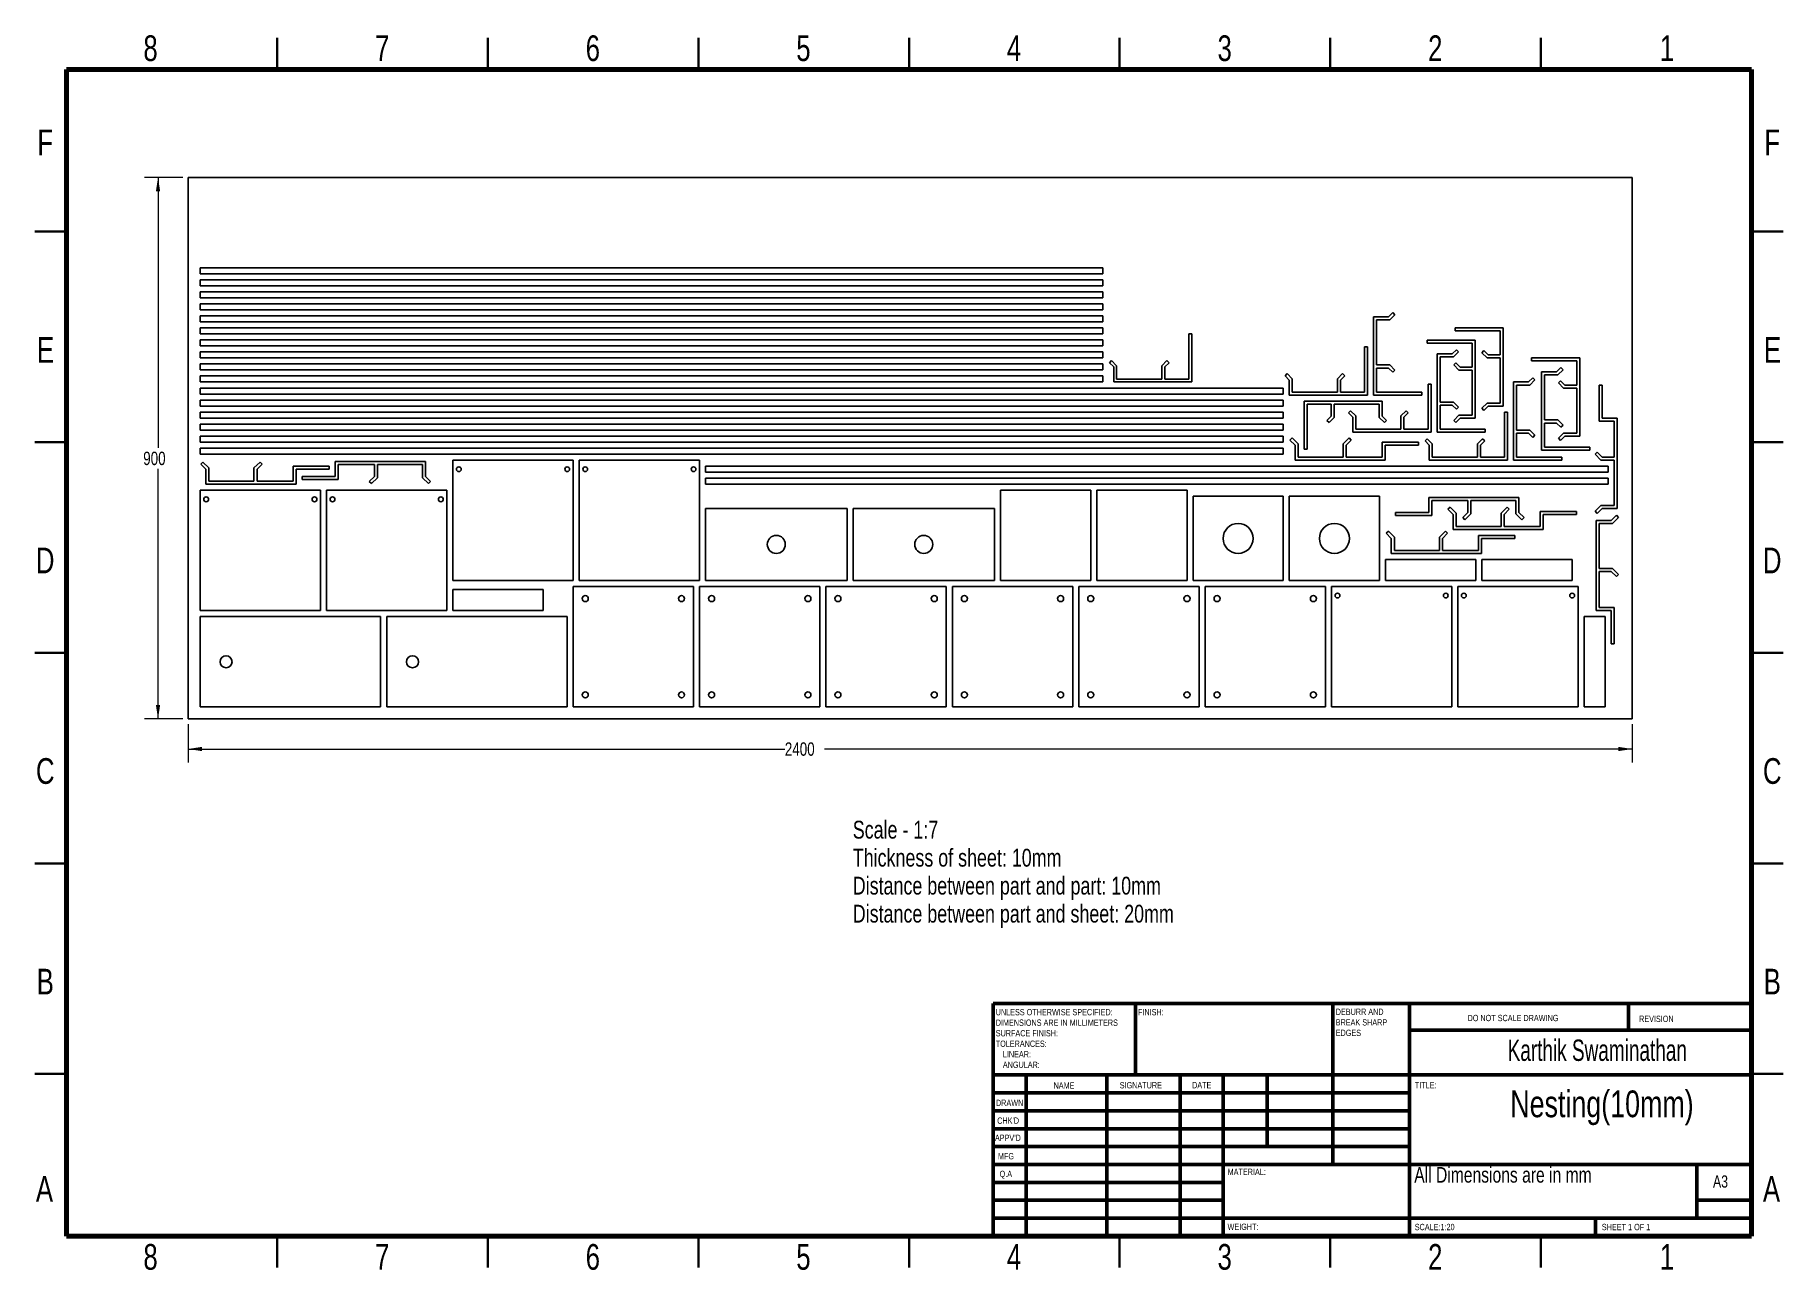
# Model space of a CAD drawing. Header units: millimetres. Extents: x 0.003 to 0.417, y 0.002 to 0.295.
import ezdxf

# ---------------------------------------------------------------- set-up
doc = ezdxf.new("R2010")
doc.units = ezdxf.units.MM
doc.styles.add('SLDTEXTSTYLE0', font='TXT', dxfattribs={"width": 0.75})
doc.styles.add('SLDTEXTSTYLE1', font='TXT', dxfattribs={"width": 0.686449})
doc.styles.add('SLDTEXTSTYLE2', font='TXT', dxfattribs={"width": 0.6875})
doc.styles.add('SLDTEXTSTYLE3', font='TXT', dxfattribs={"width": 0.663})
doc.dimstyles.new('SLDDIMSTYLE0', dxfattribs={"dimtxt": 0.003175, "dimasz": 0.003302, "dimexe": 0, "dimexo": 0.0625, "dimgap": 0.00079375, "dimtad": 0, "dimtih": 1, "dimtoh": 1, "dimlfac": 7, "dimrnd": 1e-09, "dimzin": 12, "dimdsep": 46, "dimtxsty": 'SLDTEXTSTYLE0', "dimsah": 1, "dimcen": 0.09, "dimadec": 0, "dimazin": 3, "dimtfac": 1, "dimtofl": 0, "dimtmove": 0, "dimatfit": 3, "dimfxl": 0, "dimfrac": 2, "dimtolj": 1, "dimtzin": 12, "dimarcsym": 0})

# ---------------------------------------------------------------- blocks, each defined once
blk = doc.blocks.new('SW_NOTE_0')
at = {"color": 0, "linetype": 'Continuous', "lineweight": 0, "char_height": 0.0015, "attachment_point": 1, "style": 'SLDTEXTSTYLE0'}
for s, insert in [('UNLESS OTHERWISE SPECIFIED:', (0, 0.00193)), ('SURFACE FINISH:', (0, -0.00307)), ('DIMENSIONS ARE IN MILLIMETERS', (0, -0.00057)), ('TOLERANCES:', (0, -0.00557)), ('LINEAR:', (0.00169, -0.00807)), ('ANGULAR:', (0.00169, -0.01057))]:
    blk.add_mtext(s, dxfattribs=dict(at, insert=insert))
blk = doc.blocks.new('SW_NOTE_0_1')
at = {"color": 0, "linetype": 'Continuous', "lineweight": 0, "char_height": 0.0015, "attachment_point": 1, "style": 'SLDTEXTSTYLE0'}
for s, insert in [('DEBURR AND', (0, 0.00193)), ('BREAK SHARP', (0, -0.00057)), ('EDGES', (0, -0.00307))]:
    blk.add_mtext(s, dxfattribs=dict(at, insert=insert))
blk = doc.blocks.new('_D')
at = {"color": 7, "linetype": 'Continuous', "lineweight": 0}
for p, q in [((0.03886, 0.13153), (0.03886, 0.12248)), ((0.38172, 0.13153), (0.38172, 0.12248)), ((0.03886, 0.12565), (0.18052, 0.12565)), ((0.38172, 0.12565), (0.18991, 0.12565))]:
    blk.add_line(p, q, dxfattribs=at)
at = {"color": 7, "linetype": 'Continuous', "lineweight": 18}
for points in [[(0.03886, 0.12565), (0.04216, 0.12515), (0.04216, 0.12616)], [(0.38172, 0.12565), (0.37841, 0.12616), (0.37841, 0.12515)]]:
    blk.add_solid(points, dxfattribs=at)
at = {"color": 7, "linetype": 'Continuous', "lineweight": 18, "insert": (0.18052, 0.12723), "char_height": 0.003175, "attachment_point": 1, "style": 'SLDTEXTSTYLE0'}
blk.add_mtext('2400', dxfattribs=at)
blk = doc.blocks.new('_D_1')
at = {"color": 7, "linetype": 'Continuous', "lineweight": 0}
for p, q in [((0.03759, 0.26137), (0.02854, 0.26137)), ((0.03172, 0.26137), (0.03172, 0.1972)), ((0.03172, 0.1328), (0.03172, 0.19216)), ((0.03759, 0.1328), (0.02854, 0.1328))]:
    blk.add_line(p, q, dxfattribs=at)
at = {"color": 7, "linetype": 'Continuous', "lineweight": 18}
for points in [[(0.03172, 0.26137), (0.03121, 0.25807), (0.03222, 0.25807)], [(0.03172, 0.1328), (0.03222, 0.1361), (0.03121, 0.1361)]]:
    blk.add_solid(points, dxfattribs=at)
at = {"color": 7, "linetype": 'Continuous', "lineweight": 18, "insert": (0.0282, 0.19625), "char_height": 0.003175, "attachment_point": 1, "style": 'SLDTEXTSTYLE0'}
blk.add_mtext('900', dxfattribs=at)
blk = doc.blocks.new('SW_NOTE_0_2')
at = {"color": 0, "linetype": 'Continuous', "lineweight": 0, "char_height": 0.0042333, "attachment_point": 1, "style": 'SLDTEXTSTYLE0'}
for s, insert in [('Scale - 1:7', (0, 0.00546)), ('Thickness of sheet: 10mm', (0, -0.00119)), ('Distance between part and part: 10mm', (0, -0.00783)), ('Distance between part and sheet: 20mm', (0, -0.01448))]:
    blk.add_mtext(s, dxfattribs=dict(at, insert=insert))

msp = doc.modelspace()

# ---------------------------------------------------------------- linework, layer by layer
at = {"color": 7, "linetype": 'Continuous', "lineweight": 35}
for p, q in [((0.06, 0.287), (0.06, 0.2945)), ((0.11, 0.287), (0.11, 0.2945)), ((0.16, 0.287), (0.16, 0.2945)), ((0.21, 0.2945), (0.21, 0.287)), ((0.21, 0.287), (0.21, 0.2945)), ((0.26, 0.287), (0.26, 0.2945)), ((0.31, 0.287), (0.31, 0.2945)), ((0.36, 0.287), (0.36, 0.2945)), ((0.01, 0.2485), (0.0025, 0.2485)), ((0.41, 0.2485), (0.4175, 0.2485)), ((0.01, 0.1985), (0.0025, 0.1985)), ((0.41, 0.1985), (0.4175, 0.1985)), ((0.0025, 0.1485), (0.01, 0.1485)), ((0.01, 0.1485), (0.0025, 0.1485)), ((0.4175, 0.1485), (0.41, 0.1485)), ((0.41, 0.1485), (0.4175, 0.1485)), ((0.01, 0.0985), (0.0025, 0.0985)), ((0.41, 0.0985), (0.4175, 0.0985)), ((0.01, 0.0485), (0.0025, 0.0485)), ((0.41, 0.0485), (0.4175, 0.0485)), ((0.06, 0.01), (0.06, 0.0025)), ((0.11, 0.01), (0.11, 0.0025)), ((0.16, 0.01), (0.16, 0.0025)), ((0.21, 0.0025), (0.21, 0.01)), ((0.21, 0.01), (0.21, 0.0025)), ((0.26, 0.01), (0.26, 0.0025)), ((0.31, 0.01), (0.31, 0.0025)), ((0.36, 0.01), (0.36, 0.0025))]:
    msp.add_line(p, q, dxfattribs=at)
at = {"color": 7, "linetype": 'Continuous', "lineweight": 70}
for p, q in [((0.01, 0.01), (0.01, 0.287)), ((0.01, 0.287), (0.41, 0.287)), ((0.41, 0.287), (0.41, 0.01)), ((0.41, 0.01), (0.01, 0.01))]:
    msp.add_line(p, q, dxfattribs=at)
at = {"color": 7, "linetype": 'Continuous'}
for p, q in [((0.03886, 0.1328), (0.03886, 0.26137)), ((0.03886, 0.26137), (0.38172, 0.26137)), ((0.38172, 0.1328), (0.38172, 0.26137)), ((0.03886, 0.1328), (0.38172, 0.1328))]:
    msp.add_line(p, q, dxfattribs=at)
at = {"color": 7, "linetype": 'Continuous', "lineweight": 25}
for p, q in [((0.04172, 0.23994), (0.256, 0.23994)), ((0.04172, 0.23851), (0.04172, 0.23994)), ((0.04172, 0.23851), (0.256, 0.23851)), ((0.04172, 0.23565), (0.04172, 0.23708)), ((0.04172, 0.23708), (0.256, 0.23708)), ((0.256, 0.23851), (0.256, 0.23994)), ((0.256, 0.23565), (0.256, 0.23708)), ((0.04172, 0.23565), (0.256, 0.23565)), ((0.04172, 0.2328), (0.04172, 0.23423)), ((0.04172, 0.23423), (0.256, 0.23423)), ((0.04172, 0.2328), (0.256, 0.2328)), ((0.256, 0.2328), (0.256, 0.23423)), ((0.04172, 0.23137), (0.256, 0.23137)), ((0.04172, 0.22994), (0.04172, 0.23137)), ((0.04172, 0.22994), (0.256, 0.22994)), ((0.04172, 0.22851), (0.256, 0.22851)), ((0.04172, 0.22708), (0.04172, 0.22851)), ((0.256, 0.22994), (0.256, 0.23137)), ((0.256, 0.22708), (0.256, 0.22851)), ((0.32029, 0.22827), (0.32029, 0.2097)), ((0.32386, 0.22827), (0.32029, 0.22827)), ((0.32487, 0.22928), (0.32386, 0.22827)), ((0.32415, 0.22755), (0.32537, 0.22877)), ((0.32537, 0.22877), (0.32487, 0.22928)), ((0.04172, 0.22708), (0.256, 0.22708)), ((0.04172, 0.22565), (0.256, 0.22565)), ((0.04172, 0.22423), (0.04172, 0.22565)), ((0.04172, 0.22423), (0.256, 0.22423)), ((0.256, 0.22423), (0.256, 0.22565)), ((0.27645, 0.22423), (0.27645, 0.21351)), ((0.27716, 0.22423), (0.27645, 0.22423)), ((0.27716, 0.2128), (0.27716, 0.22423)), ((0.321, 0.21684), (0.321, 0.22755)), ((0.321, 0.22755), (0.32415, 0.22755)), ((0.33966, 0.22565), (0.33966, 0.22494)), ((0.35109, 0.22565), (0.33966, 0.22565)), ((0.33966, 0.22494), (0.35037, 0.22494)), ((0.35037, 0.22494), (0.35037, 0.21923)), ((0.35109, 0.20708), (0.35109, 0.22565)), ((0.04172, 0.22137), (0.04172, 0.2228)), ((0.04172, 0.2228), (0.256, 0.2228)), ((0.04172, 0.22137), (0.256, 0.22137)), ((0.256, 0.22137), (0.256, 0.2228)), ((0.31886, 0.22112), (0.31814, 0.22112)), ((0.31814, 0.22112), (0.31814, 0.21041)), ((0.31886, 0.2097), (0.31886, 0.22112)), ((0.33299, 0.22276), (0.33299, 0.22205)), ((0.34442, 0.22276), (0.33299, 0.22276)), ((0.33299, 0.22205), (0.34371, 0.22205)), ((0.33994, 0.22047), (0.33893, 0.21946)), ((0.33923, 0.21875), (0.34045, 0.21997)), ((0.34045, 0.21997), (0.33994, 0.22047)), ((0.34371, 0.22205), (0.34371, 0.21633)), ((0.34442, 0.20419), (0.34442, 0.22276)), ((0.3465, 0.22024), (0.346, 0.21973)), ((0.34751, 0.21923), (0.3465, 0.22024)), ((0.04172, 0.21994), (0.256, 0.21994)), ((0.04172, 0.21851), (0.04172, 0.21994)), ((0.04172, 0.21851), (0.256, 0.21851)), ((0.04172, 0.21565), (0.04172, 0.21708)), ((0.04172, 0.21708), (0.256, 0.21708)), ((0.256, 0.21851), (0.256, 0.21994)), ((0.256, 0.21565), (0.256, 0.21708)), ((0.25808, 0.21788), (0.25758, 0.21738)), ((0.25758, 0.21738), (0.25859, 0.21637)), ((0.2593, 0.21666), (0.25808, 0.21788)), ((0.25859, 0.21637), (0.25859, 0.2128)), ((0.2593, 0.21351), (0.2593, 0.21666)), ((0.27124, 0.21788), (0.27002, 0.21666)), ((0.27002, 0.21666), (0.27002, 0.21351)), ((0.27073, 0.21637), (0.27174, 0.21738)), ((0.27073, 0.21351), (0.27073, 0.21637)), ((0.27174, 0.21738), (0.27124, 0.21788)), ((0.32415, 0.21684), (0.321, 0.21684)), ((0.321, 0.21612), (0.32386, 0.21612)), ((0.321, 0.21041), (0.321, 0.21612)), ((0.32386, 0.21612), (0.32487, 0.21511)), ((0.32537, 0.21562), (0.32415, 0.21684)), ((0.33536, 0.21946), (0.33536, 0.20089)), ((0.33893, 0.21946), (0.33536, 0.21946)), ((0.33607, 0.21875), (0.33923, 0.21875)), ((0.33607, 0.20803), (0.33607, 0.21875)), ((0.33984, 0.21734), (0.33934, 0.21684)), ((0.33934, 0.21684), (0.34056, 0.21562)), ((0.34085, 0.21633), (0.33984, 0.21734)), ((0.34371, 0.21633), (0.34085, 0.21633)), ((0.346, 0.21973), (0.34722, 0.21851)), ((0.34722, 0.21851), (0.35037, 0.21851)), ((0.35037, 0.21923), (0.34751, 0.21923)), ((0.35037, 0.21851), (0.35037, 0.2078)), ((0.35782, 0.21851), (0.35782, 0.21779)), ((0.36925, 0.21851), (0.35782, 0.21851)), ((0.35782, 0.21779), (0.36853, 0.21779)), ((0.36476, 0.21621), (0.36375, 0.2152)), ((0.36527, 0.21571), (0.36476, 0.21621)), ((0.36853, 0.21779), (0.36853, 0.21208)), ((0.36925, 0.19993), (0.36925, 0.21851)), ((0.04172, 0.21565), (0.256, 0.21565)), ((0.04172, 0.2128), (0.04172, 0.21423)), ((0.04172, 0.21423), (0.256, 0.21423)), ((0.04172, 0.2128), (0.256, 0.2128)), ((0.256, 0.2128), (0.256, 0.21423)), ((0.25859, 0.2128), (0.27716, 0.2128)), ((0.27002, 0.21351), (0.2593, 0.21351)), ((0.27645, 0.21351), (0.27073, 0.21351)), ((0.29978, 0.21478), (0.29928, 0.21428)), ((0.29928, 0.21428), (0.30029, 0.21327)), ((0.301, 0.21356), (0.29978, 0.21478)), ((0.30029, 0.21327), (0.30029, 0.2097)), ((0.301, 0.21041), (0.301, 0.21356)), ((0.31294, 0.21478), (0.31172, 0.21356)), ((0.31172, 0.21356), (0.31172, 0.21041)), ((0.31243, 0.21327), (0.31344, 0.21428)), ((0.31243, 0.21041), (0.31243, 0.21327)), ((0.31344, 0.21428), (0.31294, 0.21478)), ((0.32487, 0.21511), (0.32537, 0.21562)), ((0.33322, 0.21232), (0.33322, 0.2016)), ((0.33393, 0.21232), (0.33322, 0.21232)), ((0.33393, 0.20089), (0.33393, 0.21232)), ((0.34056, 0.21562), (0.34371, 0.21562)), ((0.34371, 0.21562), (0.34371, 0.2049)), ((0.35709, 0.2128), (0.35352, 0.2128)), ((0.35352, 0.2128), (0.35352, 0.19423)), ((0.35423, 0.20137), (0.35423, 0.21208)), ((0.35423, 0.21208), (0.35739, 0.21208)), ((0.3581, 0.21381), (0.35709, 0.2128)), ((0.35739, 0.21208), (0.35861, 0.2133)), ((0.35861, 0.2133), (0.3581, 0.21381)), ((0.36375, 0.2152), (0.36018, 0.2152)), ((0.36018, 0.2152), (0.36018, 0.19663)), ((0.3609, 0.21449), (0.36405, 0.21449)), ((0.3609, 0.20378), (0.3609, 0.21449)), ((0.36405, 0.21449), (0.36527, 0.21571)), ((0.36467, 0.21309), (0.36416, 0.21258)), ((0.36416, 0.21258), (0.36538, 0.21136)), ((0.36568, 0.21208), (0.36467, 0.21309)), ((0.36853, 0.21208), (0.36568, 0.21208)), ((0.37457, 0.21208), (0.37386, 0.21208)), ((0.37386, 0.21208), (0.37386, 0.20351)), ((0.37457, 0.20423), (0.37457, 0.21208)), ((0.29886, 0.21137), (0.04172, 0.21137)), ((0.04172, 0.21137), (0.04172, 0.20994)), ((0.29886, 0.20994), (0.04172, 0.20994)), ((0.29886, 0.20851), (0.04172, 0.20851)), ((0.04172, 0.20851), (0.04172, 0.20708)), ((0.29886, 0.21137), (0.29886, 0.20994)), ((0.29886, 0.20851), (0.29886, 0.20708)), ((0.30029, 0.2097), (0.31886, 0.2097)), ((0.31172, 0.21041), (0.301, 0.21041)), ((0.32236, 0.20827), (0.30379, 0.20827)), ((0.30379, 0.20827), (0.30379, 0.19684)), ((0.3045, 0.20755), (0.31022, 0.20755)), ((0.3045, 0.19684), (0.3045, 0.20755)), ((0.31022, 0.20755), (0.31022, 0.2047)), ((0.31093, 0.20755), (0.32165, 0.20755)), ((0.31093, 0.2044), (0.31093, 0.20755)), ((0.31814, 0.21041), (0.31243, 0.21041)), ((0.32029, 0.2097), (0.33172, 0.2097)), ((0.33172, 0.21041), (0.321, 0.21041)), ((0.32165, 0.20755), (0.32165, 0.2044)), ((0.32236, 0.2047), (0.32236, 0.20827)), ((0.33172, 0.2097), (0.33172, 0.21041)), ((0.33923, 0.20803), (0.33607, 0.20803)), ((0.34045, 0.20681), (0.33923, 0.20803)), ((0.34722, 0.2078), (0.346, 0.20658)), ((0.35037, 0.2078), (0.34722, 0.2078)), ((0.36538, 0.21136), (0.36853, 0.21136)), ((0.36853, 0.21136), (0.36853, 0.20065)), ((0.29886, 0.20708), (0.04172, 0.20708)), ((0.29886, 0.20565), (0.04172, 0.20565)), ((0.04172, 0.20565), (0.04172, 0.20423)), ((0.29886, 0.20423), (0.04172, 0.20423)), ((0.29886, 0.20565), (0.29886, 0.20423)), ((0.31022, 0.2047), (0.30921, 0.20368)), ((0.30921, 0.20368), (0.30971, 0.20318)), ((0.30971, 0.20318), (0.31093, 0.2044)), ((0.31485, 0.20598), (0.31435, 0.20547)), ((0.31435, 0.20547), (0.31536, 0.20446)), ((0.31607, 0.20476), (0.31485, 0.20598)), ((0.31536, 0.20446), (0.31536, 0.20089)), ((0.31607, 0.2016), (0.31607, 0.20476)), ((0.32165, 0.2044), (0.32287, 0.20318)), ((0.32337, 0.20368), (0.32236, 0.2047)), ((0.32287, 0.20318), (0.32337, 0.20368)), ((0.32801, 0.20598), (0.32679, 0.20476)), ((0.32679, 0.20476), (0.32679, 0.2016)), ((0.3275, 0.20446), (0.32851, 0.20547)), ((0.3275, 0.2016), (0.3275, 0.20446)), ((0.32851, 0.20547), (0.32801, 0.20598)), ((0.33607, 0.20732), (0.33893, 0.20732)), ((0.33607, 0.2016), (0.33607, 0.20732)), ((0.33893, 0.20732), (0.33994, 0.20631)), ((0.34056, 0.2049), (0.33934, 0.20368)), ((0.33934, 0.20368), (0.33984, 0.20318)), ((0.33984, 0.20318), (0.34085, 0.20419)), ((0.33994, 0.20631), (0.34045, 0.20681)), ((0.34371, 0.2049), (0.34056, 0.2049)), ((0.34085, 0.20419), (0.34442, 0.20419)), ((0.346, 0.20658), (0.3465, 0.20607)), ((0.3465, 0.20607), (0.34751, 0.20708)), ((0.34751, 0.20708), (0.35109, 0.20708)), ((0.35209, 0.20565), (0.35138, 0.20565)), ((0.35138, 0.20565), (0.35138, 0.19494)), ((0.35209, 0.19423), (0.35209, 0.20565)), ((0.36405, 0.20378), (0.3609, 0.20378)), ((0.36527, 0.20256), (0.36405, 0.20378)), ((0.37386, 0.20351), (0.37743, 0.20351)), ((0.37814, 0.20423), (0.37457, 0.20423)), ((0.37743, 0.20351), (0.37743, 0.19494)), ((0.37814, 0.1828), (0.37814, 0.20423)), ((0.29886, 0.2028), (0.04172, 0.2028)), ((0.04172, 0.2028), (0.04172, 0.20137)), ((0.29886, 0.20137), (0.04172, 0.20137)), ((0.29886, 0.19994), (0.04172, 0.19994)), ((0.04172, 0.19994), (0.04172, 0.19851)), ((0.29886, 0.2028), (0.29886, 0.20137)), ((0.29886, 0.19994), (0.29886, 0.19851)), ((0.30094, 0.19951), (0.30044, 0.19901)), ((0.30236, 0.19809), (0.30094, 0.19951)), ((0.3145, 0.19951), (0.31308, 0.19809)), ((0.315, 0.19901), (0.3145, 0.19951)), ((0.31536, 0.20089), (0.33393, 0.20089)), ((0.32679, 0.2016), (0.31607, 0.2016)), ((0.33322, 0.2016), (0.3275, 0.2016)), ((0.33301, 0.19931), (0.33251, 0.19881)), ((0.33423, 0.19809), (0.33301, 0.19931)), ((0.33536, 0.20089), (0.34679, 0.20089)), ((0.34679, 0.2016), (0.33607, 0.2016)), ((0.34617, 0.19931), (0.34495, 0.19809)), ((0.34667, 0.19881), (0.34617, 0.19931)), ((0.34679, 0.20089), (0.34679, 0.2016)), ((0.35739, 0.20137), (0.35423, 0.20137)), ((0.35423, 0.20065), (0.35709, 0.20065)), ((0.35423, 0.19494), (0.35423, 0.20065)), ((0.35709, 0.20065), (0.3581, 0.19964)), ((0.35861, 0.20015), (0.35739, 0.20137)), ((0.3581, 0.19964), (0.35861, 0.20015)), ((0.3609, 0.19735), (0.3609, 0.20306)), ((0.3609, 0.20306), (0.36375, 0.20306)), ((0.36375, 0.20306), (0.36477, 0.20205)), ((0.36538, 0.20065), (0.36416, 0.19943)), ((0.36416, 0.19943), (0.36467, 0.19892)), ((0.36467, 0.19892), (0.36568, 0.19993)), ((0.36477, 0.20205), (0.36527, 0.20256)), ((0.36853, 0.20065), (0.36538, 0.20065)), ((0.36568, 0.19993), (0.36925, 0.19993)), ((0.29886, 0.19851), (0.04172, 0.19851)), ((0.29886, 0.19708), (0.04172, 0.19708)), ((0.04172, 0.19708), (0.04172, 0.19565)), ((0.29886, 0.19565), (0.04172, 0.19565)), ((0.29886, 0.19708), (0.29886, 0.19565)), ((0.30044, 0.19901), (0.30165, 0.1978)), ((0.30165, 0.1978), (0.30165, 0.19423)), ((0.30236, 0.19494), (0.30236, 0.19809)), ((0.30379, 0.19684), (0.3045, 0.19684)), ((0.31308, 0.19809), (0.31308, 0.19494)), ((0.31379, 0.1978), (0.315, 0.19901)), ((0.31379, 0.19494), (0.31379, 0.1978)), ((0.32236, 0.19851), (0.32236, 0.19494)), ((0.33093, 0.19851), (0.32236, 0.19851)), ((0.32308, 0.1978), (0.33093, 0.1978)), ((0.32308, 0.19423), (0.32308, 0.1978)), ((0.33093, 0.1978), (0.33093, 0.19851)), ((0.33251, 0.19881), (0.33352, 0.1978)), ((0.33352, 0.1978), (0.33352, 0.19423)), ((0.33423, 0.19494), (0.33423, 0.19809)), ((0.34495, 0.19809), (0.34495, 0.19494)), ((0.34566, 0.1978), (0.34667, 0.19881)), ((0.34566, 0.19494), (0.34566, 0.1978)), ((0.36018, 0.19663), (0.37161, 0.19663)), ((0.37161, 0.19735), (0.3609, 0.19735)), ((0.37161, 0.19663), (0.37161, 0.19735)), ((0.37336, 0.19615), (0.37286, 0.19565)), ((0.37286, 0.19565), (0.37428, 0.19423)), ((0.37457, 0.19494), (0.37336, 0.19615)), ((0.04237, 0.1938), (0.04186, 0.1933)), ((0.04186, 0.1933), (0.04308, 0.19208)), ((0.04379, 0.19238), (0.04237, 0.1938)), ((0.04308, 0.19208), (0.04308, 0.18851)), ((0.04379, 0.18923), (0.04379, 0.19238)), ((0.05593, 0.1938), (0.0545, 0.19238)), ((0.0545, 0.19238), (0.0545, 0.18923)), ((0.05522, 0.19208), (0.05643, 0.1933)), ((0.05522, 0.18923), (0.05522, 0.19208)), ((0.05643, 0.1933), (0.05593, 0.1938)), ((0.06379, 0.1928), (0.06379, 0.18923)), ((0.07236, 0.1928), (0.06379, 0.1928)), ((0.0645, 0.19208), (0.07236, 0.19208)), ((0.0645, 0.18851), (0.0645, 0.19208)), ((0.07236, 0.19208), (0.07236, 0.1928)), ((0.07379, 0.19395), (0.07379, 0.19038)), ((0.09522, 0.19395), (0.07379, 0.19395)), ((0.0745, 0.19323), (0.08308, 0.19323)), ((0.0745, 0.18966), (0.0745, 0.19323)), ((0.08308, 0.19323), (0.08308, 0.19038)), ((0.08379, 0.19323), (0.0945, 0.19323)), ((0.08379, 0.19008), (0.08379, 0.19323)), ((0.0945, 0.19323), (0.0945, 0.19008)), ((0.09522, 0.19038), (0.09522, 0.19395)), ((0.10172, 0.16565), (0.10172, 0.19423)), ((0.10172, 0.19423), (0.13029, 0.19423)), ((0.13029, 0.19423), (0.13029, 0.16565)), ((0.13172, 0.19423), (0.16029, 0.19423)), ((0.13172, 0.16565), (0.13172, 0.19423)), ((0.16029, 0.19423), (0.16029, 0.16565)), ((0.16172, 0.19137), (0.16172, 0.1928)), ((0.16172, 0.1928), (0.376, 0.1928)), ((0.16172, 0.19137), (0.376, 0.19137)), ((0.30165, 0.19423), (0.32308, 0.19423)), ((0.31308, 0.19494), (0.30236, 0.19494)), ((0.32236, 0.19494), (0.31379, 0.19494)), ((0.33352, 0.19423), (0.35209, 0.19423)), ((0.34495, 0.19494), (0.33423, 0.19494)), ((0.35138, 0.19494), (0.34566, 0.19494)), ((0.35352, 0.19423), (0.36495, 0.19423)), ((0.36495, 0.19494), (0.35423, 0.19494)), ((0.36495, 0.19423), (0.36495, 0.19494)), ((0.37428, 0.19423), (0.37743, 0.19423)), ((0.37743, 0.19494), (0.37457, 0.19494)), ((0.376, 0.19137), (0.376, 0.1928)), ((0.37743, 0.19423), (0.37743, 0.18351)), ((0.04172, 0.18708), (0.07029, 0.18708)), ((0.04172, 0.15851), (0.04172, 0.18708)), ((0.04308, 0.18851), (0.0645, 0.18851)), ((0.0545, 0.18923), (0.04379, 0.18923)), ((0.06379, 0.18923), (0.05522, 0.18923)), ((0.06593, 0.19038), (0.06593, 0.18966)), ((0.07379, 0.19038), (0.06593, 0.19038)), ((0.06593, 0.18966), (0.0745, 0.18966)), ((0.07029, 0.18708), (0.07029, 0.15851)), ((0.07172, 0.15851), (0.07172, 0.18708)), ((0.07172, 0.18708), (0.10029, 0.18708)), ((0.08308, 0.19038), (0.08186, 0.18916)), ((0.08186, 0.18916), (0.08237, 0.18866)), ((0.08237, 0.18866), (0.08379, 0.19008)), ((0.0945, 0.19008), (0.09593, 0.18866)), ((0.09643, 0.18916), (0.09522, 0.19038)), ((0.09593, 0.18866), (0.09643, 0.18916)), ((0.10029, 0.18708), (0.10029, 0.15851)), ((0.16172, 0.18851), (0.16172, 0.18994)), ((0.16172, 0.18994), (0.376, 0.18994)), ((0.16172, 0.18851), (0.376, 0.18851)), ((0.23172, 0.16565), (0.23172, 0.18708)), ((0.23172, 0.18708), (0.25314, 0.18708)), ((0.25314, 0.18708), (0.25314, 0.16565)), ((0.25457, 0.16565), (0.25457, 0.18708)), ((0.25457, 0.18708), (0.276, 0.18708)), ((0.276, 0.18708), (0.276, 0.16565)), ((0.376, 0.18851), (0.376, 0.18994)), ((0.16172, 0.16565), (0.16172, 0.1828)), ((0.16172, 0.1828), (0.19529, 0.1828)), ((0.19529, 0.1828), (0.19529, 0.16565)), ((0.19672, 0.16565), (0.19672, 0.1828)), ((0.19672, 0.1828), (0.23029, 0.1828)), ((0.23029, 0.1828), (0.23029, 0.16565)), ((0.27743, 0.18565), (0.29886, 0.18565)), ((0.27743, 0.16565), (0.27743, 0.18565)), ((0.29886, 0.18565), (0.29886, 0.16565)), ((0.30029, 0.16565), (0.30029, 0.18565)), ((0.30029, 0.18565), (0.32172, 0.18565)), ((0.32172, 0.18565), (0.32172, 0.16565)), ((0.33338, 0.18538), (0.33338, 0.18181)), ((0.3548, 0.18538), (0.33338, 0.18538)), ((0.33409, 0.18466), (0.34266, 0.18466)), ((0.33409, 0.18109), (0.33409, 0.18466)), ((0.33845, 0.18309), (0.33795, 0.18258)), ((0.33987, 0.18166), (0.33845, 0.18309)), ((0.34266, 0.18466), (0.34266, 0.18181)), ((0.34338, 0.18466), (0.35409, 0.18466)), ((0.34338, 0.18151), (0.34338, 0.18466)), ((0.35201, 0.18309), (0.35059, 0.18166)), ((0.35251, 0.18258), (0.35201, 0.18309)), ((0.35409, 0.18466), (0.35409, 0.18151)), ((0.3548, 0.18181), (0.3548, 0.18538)), ((0.37428, 0.18351), (0.37286, 0.18209)), ((0.37336, 0.18159), (0.37457, 0.1828)), ((0.37743, 0.18351), (0.37428, 0.18351)), ((0.37457, 0.1828), (0.37814, 0.1828)), ((0.32552, 0.18181), (0.32552, 0.18109)), ((0.33338, 0.18181), (0.32552, 0.18181)), ((0.32552, 0.18109), (0.33409, 0.18109)), ((0.33795, 0.18258), (0.33916, 0.18137)), ((0.33916, 0.18137), (0.33916, 0.1778)), ((0.33987, 0.17851), (0.33987, 0.18166)), ((0.35059, 0.17851), (0.33987, 0.17851)), ((0.34266, 0.18181), (0.34145, 0.18059)), ((0.34145, 0.18059), (0.34195, 0.18009)), ((0.34195, 0.18009), (0.34338, 0.18151)), ((0.35059, 0.18166), (0.35059, 0.17851)), ((0.3513, 0.18137), (0.35251, 0.18258)), ((0.3513, 0.17851), (0.3513, 0.18137)), ((0.35987, 0.17851), (0.3513, 0.17851)), ((0.35409, 0.18151), (0.35551, 0.18009)), ((0.35602, 0.18059), (0.3548, 0.18181)), ((0.35551, 0.18009), (0.35602, 0.18059)), ((0.35987, 0.18208), (0.35987, 0.17851)), ((0.36844, 0.18208), (0.35987, 0.18208)), ((0.36059, 0.1778), (0.36059, 0.18137)), ((0.36059, 0.18137), (0.36844, 0.18137)), ((0.36844, 0.18137), (0.36844, 0.18208)), ((0.37286, 0.18209), (0.37336, 0.18159)), ((0.37672, 0.17994), (0.37314, 0.17994)), ((0.37314, 0.17994), (0.37314, 0.15851)), ((0.37386, 0.17923), (0.37701, 0.17923)), ((0.37386, 0.16851), (0.37386, 0.17923)), ((0.37793, 0.18115), (0.37672, 0.17994)), ((0.37701, 0.17923), (0.37843, 0.18065)), ((0.37843, 0.18065), (0.37793, 0.18115)), ((0.3238, 0.17737), (0.32329, 0.17687)), ((0.32329, 0.17687), (0.3245, 0.17565)), ((0.32522, 0.17595), (0.3238, 0.17737)), ((0.3245, 0.17565), (0.3245, 0.17208)), ((0.32522, 0.1728), (0.32522, 0.17595)), ((0.33735, 0.17737), (0.33593, 0.17595)), ((0.33593, 0.17595), (0.33593, 0.1728)), ((0.33665, 0.17565), (0.33786, 0.17687)), ((0.33665, 0.1728), (0.33665, 0.17565)), ((0.33786, 0.17687), (0.33735, 0.17737)), ((0.33916, 0.1778), (0.36059, 0.1778)), ((0.34522, 0.17637), (0.34522, 0.1728)), ((0.35379, 0.17637), (0.34522, 0.17637)), ((0.34593, 0.17565), (0.35379, 0.17565)), ((0.34593, 0.17208), (0.34593, 0.17565)), ((0.35379, 0.17565), (0.35379, 0.17637)), ((0.32314, 0.17065), (0.34457, 0.17065)), ((0.32314, 0.16565), (0.32314, 0.17065)), ((0.3245, 0.17208), (0.34593, 0.17208)), ((0.33593, 0.1728), (0.32522, 0.1728)), ((0.34522, 0.1728), (0.33665, 0.1728)), ((0.34457, 0.17065), (0.34457, 0.16565)), ((0.346, 0.16565), (0.346, 0.17065)), ((0.346, 0.17065), (0.36743, 0.17065)), ((0.36743, 0.17065), (0.36743, 0.16565)), ((0.37701, 0.16851), (0.37386, 0.16851)), ((0.37386, 0.15923), (0.37386, 0.1678)), ((0.37386, 0.1678), (0.37672, 0.1678)), ((0.37672, 0.1678), (0.37793, 0.16659)), ((0.37843, 0.16709), (0.37701, 0.16851)), ((0.37793, 0.16659), (0.37843, 0.16709)), ((0.13029, 0.16565), (0.10172, 0.16565)), ((0.10172, 0.16351), (0.12314, 0.16351)), ((0.10172, 0.15851), (0.10172, 0.16351)), ((0.12314, 0.16351), (0.12314, 0.15851)), ((0.13029, 0.13565), (0.13029, 0.16423)), ((0.13029, 0.16423), (0.15886, 0.16423)), ((0.16029, 0.16565), (0.13172, 0.16565)), ((0.15886, 0.16423), (0.15886, 0.13565)), ((0.16029, 0.13565), (0.16029, 0.16423)), ((0.16029, 0.16423), (0.18886, 0.16423)), ((0.19529, 0.16565), (0.16172, 0.16565)), ((0.18886, 0.16423), (0.18886, 0.13565)), ((0.19029, 0.16423), (0.21886, 0.16423)), ((0.19029, 0.13565), (0.19029, 0.16423)), ((0.23029, 0.16565), (0.19672, 0.16565)), ((0.21886, 0.16423), (0.21886, 0.13565)), ((0.22029, 0.13565), (0.22029, 0.16423)), ((0.22029, 0.16423), (0.24886, 0.16423)), ((0.25314, 0.16565), (0.23172, 0.16565)), ((0.24886, 0.16423), (0.24886, 0.13565)), ((0.25029, 0.13565), (0.25029, 0.16423)), ((0.25029, 0.16423), (0.27886, 0.16423)), ((0.276, 0.16565), (0.25457, 0.16565)), ((0.29886, 0.16565), (0.27743, 0.16565)), ((0.27886, 0.16423), (0.27886, 0.13565)), ((0.28029, 0.16423), (0.30886, 0.16423)), ((0.28029, 0.13565), (0.28029, 0.16423)), ((0.32172, 0.16565), (0.30029, 0.16565)), ((0.30886, 0.16423), (0.30886, 0.13565)), ((0.31029, 0.16423), (0.33886, 0.16423)), ((0.31029, 0.13565), (0.31029, 0.16423)), ((0.34457, 0.16565), (0.32314, 0.16565)), ((0.33886, 0.16423), (0.33886, 0.13565)), ((0.34029, 0.13565), (0.34029, 0.16423)), ((0.34029, 0.16423), (0.36886, 0.16423)), ((0.36743, 0.16565), (0.346, 0.16565)), ((0.36886, 0.16423), (0.36886, 0.13565)), ((0.07029, 0.15851), (0.04172, 0.15851)), ((0.10029, 0.15851), (0.07172, 0.15851)), ((0.12314, 0.15851), (0.10172, 0.15851)), ((0.37314, 0.15851), (0.37672, 0.15851)), ((0.37743, 0.15923), (0.37386, 0.15923)), ((0.37672, 0.15851), (0.37672, 0.15065)), ((0.37743, 0.15065), (0.37743, 0.15923)), ((0.04172, 0.13565), (0.04172, 0.15708)), ((0.04172, 0.15708), (0.08457, 0.15708)), ((0.08457, 0.15708), (0.08457, 0.13565)), ((0.086, 0.13565), (0.086, 0.15708)), ((0.086, 0.15708), (0.12886, 0.15708)), ((0.12886, 0.15708), (0.12886, 0.13565)), ((0.37029, 0.13565), (0.37029, 0.15708)), ((0.37029, 0.15708), (0.37529, 0.15708)), ((0.37529, 0.15708), (0.37529, 0.13565)), ((0.37672, 0.15065), (0.37743, 0.15065)), ((0.08457, 0.13565), (0.04172, 0.13565)), ((0.12886, 0.13565), (0.086, 0.13565)), ((0.15886, 0.13565), (0.13029, 0.13565)), ((0.18886, 0.13565), (0.16029, 0.13565)), ((0.21886, 0.13565), (0.19029, 0.13565)), ((0.24886, 0.13565), (0.22029, 0.13565)), ((0.27886, 0.13565), (0.25029, 0.13565)), ((0.30886, 0.13565), (0.28029, 0.13565)), ((0.33886, 0.13565), (0.31029, 0.13565)), ((0.36886, 0.13565), (0.34029, 0.13565)), ((0.37529, 0.13565), (0.37029, 0.13565))]:
    msp.add_line(p, q, dxfattribs=at)
at = {"color": 7, "linetype": 'Continuous', "lineweight": 50}
for p, q in [((0.23, 0.06525), (0.41, 0.06525)), ((0.23, 0.06525), (0.23, 0.01)), ((0.2638, 0.04825), (0.2638, 0.06525)), ((0.3106, 0.06525), (0.3106, 0.027)), ((0.3288, 0.06525), (0.3288, 0.01)), ((0.3808, 0.05887), (0.3808, 0.06525)), ((0.41, 0.05887), (0.3288, 0.05887)), ((0.41, 0.04825), (0.23, 0.04825)), ((0.2378, 0.04825), (0.2378, 0.01)), ((0.25699, 0.04825), (0.25699, 0.01)), ((0.2744, 0.04825), (0.2744, 0.01)), ((0.2846, 0.01), (0.2846, 0.04825)), ((0.295, 0.03125), (0.295, 0.04825)), ((0.3288, 0.044), (0.23, 0.044)), ((0.3288, 0.03975), (0.23, 0.03975)), ((0.3288, 0.0355), (0.23, 0.0355)), ((0.3288, 0.03125), (0.23, 0.03125)), ((0.2846, 0.027), (0.23, 0.027)), ((0.2846, 0.027), (0.41, 0.027)), ((0.397, 0.01425), (0.397, 0.027)), ((0.2846, 0.02275), (0.23, 0.02275)), ((0.2846, 0.0185), (0.23, 0.0185)), ((0.41, 0.0185), (0.397, 0.0185)), ((0.23, 0.01425), (0.41, 0.01425)), ((0.373, 0.01), (0.373, 0.01425))]:
    msp.add_line(p, q, dxfattribs=at)
at = {"color": 7, "linetype": 'Continuous', "lineweight": 25}
for centre, radius in [((0.10314, 0.19208), 0.000571), ((0.12886, 0.19208), 0.000571), ((0.13314, 0.19208), 0.000571), ((0.15886, 0.19208), 0.000571), ((0.04314, 0.18494), 0.000571), ((0.06886, 0.18494), 0.000571), ((0.07314, 0.18494), 0.000571), ((0.09886, 0.18494), 0.000571), ((0.28814, 0.17565), 0.00357), ((0.311, 0.17565), 0.00357), ((0.1785, 0.17423), 0.00214), ((0.2135, 0.17423), 0.00214), ((0.13314, 0.16137), 0.000714), ((0.156, 0.16137), 0.000714), ((0.16314, 0.16137), 0.000714), ((0.186, 0.16137), 0.000714), ((0.19314, 0.16137), 0.000714), ((0.216, 0.16137), 0.000714), ((0.22314, 0.16137), 0.000714), ((0.246, 0.16137), 0.000714), ((0.25314, 0.16137), 0.000714), ((0.276, 0.16137), 0.000714), ((0.28314, 0.16137), 0.000714), ((0.306, 0.16137), 0.000714), ((0.31172, 0.16208), 0.000571), ((0.33743, 0.16208), 0.000571), ((0.34172, 0.16208), 0.000571), ((0.36743, 0.16208), 0.000571), ((0.04786, 0.14637), 0.00143), ((0.09214, 0.14637), 0.00143), ((0.13314, 0.13851), 0.000714), ((0.156, 0.13851), 0.000714), ((0.16314, 0.13851), 0.000714), ((0.186, 0.13851), 0.000714), ((0.19314, 0.13851), 0.000714), ((0.216, 0.13851), 0.000714), ((0.22314, 0.13851), 0.000714), ((0.246, 0.13851), 0.000714), ((0.25314, 0.13851), 0.000714), ((0.276, 0.13851), 0.000714), ((0.28314, 0.13851), 0.000714), ((0.306, 0.13851), 0.000714)]:
    msp.add_circle(centre, radius, dxfattribs=at)

# ---------------------------------------------------------------- block references
at = {"color": 7, "linetype": 'Continuous', "lineweight": 0}
for name, p in [('SW_NOTE_0_2', (0.19665, 0.10315)), ('SW_NOTE_0', (0.23059, 0.06199)), ('SW_NOTE_0_1', (0.31131, 0.06207))]:
    msp.add_blockref(name, p, dxfattribs=at)

# ---------------------------------------------------------------- texts
for s, insert, char_height, attachment_point, style in [('8', (0.02994, 0.29511), 0.0061, 2, 'SLDTEXTSTYLE0'), ('7', (0.08494, 0.29511), 0.0061, 2, 'SLDTEXTSTYLE0'), ('6', (0.13494, 0.29511), 0.0061, 2, 'SLDTEXTSTYLE0'), ('5', (0.18494, 0.29511), 0.0061, 2, 'SLDTEXTSTYLE0'), ('4', (0.23494, 0.29511), 0.0061, 2, 'SLDTEXTSTYLE0'), ('3', (0.28494, 0.29511), 0.0061, 2, 'SLDTEXTSTYLE0'), ('2', (0.33494, 0.29511), 0.0061, 2, 'SLDTEXTSTYLE0'), ('1', (0.38994, 0.29511), 0.0061, 2, 'SLDTEXTSTYLE0'), ('F', (0.00494, 0.27273), 0.0061, 2, 'SLDTEXTSTYLE0'), ('F', (0.41494, 0.27273), 0.0061, 2, 'SLDTEXTSTYLE0'), ('E', (0.00501, 0.22348), 0.0061, 2, 'SLDTEXTSTYLE0'), ('E', (0.41501, 0.22348), 0.0061, 2, 'SLDTEXTSTYLE0'), ('D', (0.00493, 0.17348), 0.0061, 2, 'SLDTEXTSTYLE0'), ('D', (0.41493, 0.17348), 0.0061, 2, 'SLDTEXTSTYLE0'), ('C', (0.00494, 0.12348), 0.0061, 2, 'SLDTEXTSTYLE0'), ('C', (0.41494, 0.12348), 0.0061, 2, 'SLDTEXTSTYLE0'), ('B', (0.00495, 0.07348), 0.0061, 2, 'SLDTEXTSTYLE0'), ('B', (0.41495, 0.07348), 0.0061, 2, 'SLDTEXTSTYLE0'), ('FINISH:', (0.26437, 0.06392), 0.0015, 1, 'SLDTEXTSTYLE0'), ('DO NOT SCALE DRAWING', (0.34261, 0.06253), 0.0015, 1, 'SLDTEXTSTYLE0'), ('REVISION', (0.38333, 0.06233), 0.0015, 1, 'SLDTEXTSTYLE0'), ('Karthik Swaminathan', (0.3734, 0.05667), 0.00508, 2, 'SLDTEXTSTYLE3'), ('NAME', (0.24432, 0.0465), 0.0015, 1, 'SLDTEXTSTYLE0'), ('SIGNATURE', (0.26003, 0.04656), 0.0015, 1, 'SLDTEXTSTYLE0'), ('DATE', (0.27721, 0.04658), 0.0015, 1, 'SLDTEXTSTYLE0'), ('TITLE:', (0.33009, 0.04658), 0.0015, 1, 'SLDTEXTSTYLE0'), ('DRAWN', (0.23064, 0.04238), 0.0015, 1, 'SLDTEXTSTYLE1'), ('Nesting(10mm)', (0.37451, 0.04457), 0.00635, 2, 'SLDTEXTSTYLE0'), ("CHK'D", (0.23094, 0.03816), 0.0015, 1, 'SLDTEXTSTYLE0'), ("APPV'D", (0.2304, 0.03407), 0.0015, 1, 'SLDTEXTSTYLE0'), ('MFG', (0.23112, 0.02972), 0.0015, 1, 'SLDTEXTSTYLE0'), ('Q.A', (0.23151, 0.0255), 0.0015, 1, 'SLDTEXTSTYLE0'), ('MATERIAL:', (0.28565, 0.02599), 0.0015, 1, 'SLDTEXTSTYLE0'), ('All Dimensions are in mm', (0.32995, 0.02639), 0.0037042, 1, 'SLDTEXTSTYLE0'), ('A', (0.00476, 0.02423), 0.0061, 2, 'SLDTEXTSTYLE0'), ('A3', (0.40087, 0.02441), 0.00291, 1, 'SLDTEXTSTYLE0'), ('A', (0.41476, 0.02423), 0.0061, 2, 'SLDTEXTSTYLE0'), ('WEIGHT:', (0.28562, 0.01295), 0.001499, 1, 'SLDTEXTSTYLE0'), ('SCALE:1:20', (0.33007, 0.0129), 0.0015, 1, 'SLDTEXTSTYLE0'), ('SHEET 1 OF 1', (0.37448, 0.0129), 0.0015, 1, 'SLDTEXTSTYLE2'), ('8', (0.02994, 0.00811), 0.0061, 2, 'SLDTEXTSTYLE0'), ('7', (0.08494, 0.00811), 0.0061, 2, 'SLDTEXTSTYLE0'), ('6', (0.13494, 0.00811), 0.0061, 2, 'SLDTEXTSTYLE0'), ('5', (0.18494, 0.00811), 0.0061, 2, 'SLDTEXTSTYLE0'), ('4', (0.23494, 0.00811), 0.0061, 2, 'SLDTEXTSTYLE0'), ('3', (0.28494, 0.00811), 0.0061, 2, 'SLDTEXTSTYLE0'), ('2', (0.33494, 0.00811), 0.0061, 2, 'SLDTEXTSTYLE0'), ('1', (0.38994, 0.00811), 0.0061, 2, 'SLDTEXTSTYLE0')]:
    msp.add_mtext(s, dxfattribs=dict(at, insert=insert, char_height=char_height, attachment_point=attachment_point, style=style))

# ---------------------------------------------------------------- dimensions: what is measured, and where the dimension line sits
at = {"color": 7, "linetype": 'Continuous', "lineweight": 18}
dim = msp.add_linear_dim(base=(0.03172, 0.26137), p1=(0.03886, 0.1328), p2=(0.03886, 0.26137), angle=90, text='900', dimstyle='SLDDIMSTYLE0', dxfattribs=at)
dim.commit()
dim.dimension.update_dxf_attribs({"geometry": '_D_1', "text_midpoint": (0.03172, 0.19468), "dimtype": 160})
dim = msp.add_linear_dim(base=(0.38172, 0.12565), p1=(0.03886, 0.1328), p2=(0.38172, 0.1328), text='2400', dimstyle='SLDDIMSTYLE0', dxfattribs=at)
dim.commit()
dim.dimension.update_dxf_attribs({"geometry": '_D', "text_midpoint": (0.18522, 0.12565), "dimtype": 160})

doc.saveas('drawing.dxf')
